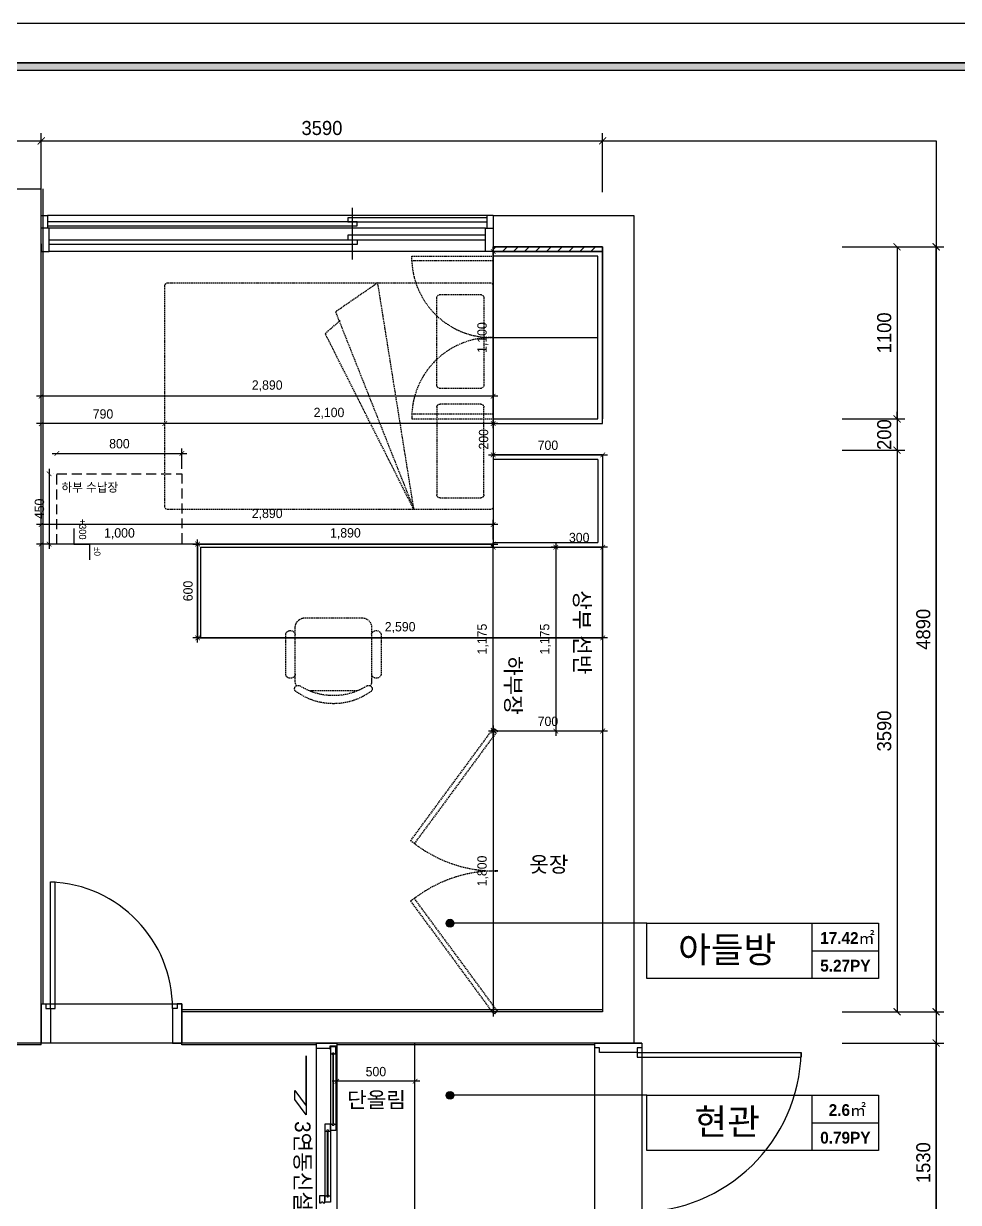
# Model space of a CAD drawing. Header units: millimetres. Extents: x -551172 to 232469, y -3435 to 261611.
# Drawn here: x 128338 to 134316, y 105866 to 113403 of the extents above; entities that cross this region are included whole.
import ezdxf
from ezdxf.enums import TextEntityAlignment as Align

# ---------------------------------------------------------------- set-up
doc = ezdxf.new("R2010")
doc.units = ezdxf.units.MM
doc.header["$LTSCALE"] = 10
doc.header["$PDMODE"] = 3
doc.linetypes.add('DH-HID2', pattern=[1.2, 0.8, -0.4])
doc.linetypes.add('HIDDEN', pattern=[9.525, 6.35, -3.175])
doc.layers.get('DEFPOINTS').update_dxf_attribs({"color": 248})
for name, color, linetype in [('0-ELC TEXT', 7, 'Continuous'), ('03-TEXT', 3, 'Continuous'), ('03-WAL NEW', 3, 'Continuous'), ('06-FUR', 6, 'Continuous'), ('07-DIM WAL', 5, 'Continuous'), ('3.기호.계단선', 30, 'Continuous'), ('C-FIN', 5, 'Continuous'), ('C-HAT', 251, 'Continuous'), ('CO-DOOR', 8, 'Continuous'), ('F-FIN', 5, 'Continuous'), ('F-SYM', 7, 'Continuous'), ('FORM(YOURNAME)-11', 1, 'Continuous'), ('FU-FURM', 251, 'DH-HID2'), ('Layer 1', 7, 'Continuous'), ('도면층2', 2, 'Continuous'), ('도면층4', 4, 'Continuous'), ('도면층5', 5, 'Continuous'), ('도면층8', 8, 'Continuous')]:
    doc.layers.add(name, color=color, linetype=linetype)
doc.styles.add('HY 울릉도 L', font='')
doc.styles.add('YOURNAME', font='HY울릉도M.TTF')
doc.styles.add('넥슨고딕', font='NEXONLv1GothicBold.ttf')
doc.styles.add('코레일둥고', font='Korail_Round_Gothic_Medium.ttf')
doc.styles.get('HY 울릉도 L').set_extended_font_data('HY울릉도L')
doc.dimstyles.new('30', dxfattribs={"dimscale": 30, "dimtxt": 2, "dimasz": 1, "dimexe": 1, "dimexo": 1, "dimgap": 1, "dimtad": 1, "dimdec": 0, "dimrnd": 0.05, "dimdsep": 46, "dimlunit": 6, "dimtxsty": 'HY 울릉도 L', "dimblk": 'ARCHTICK', "dimcen": 2.5, "dimdle": 1, "dimclrd": 133, "dimclre": 133, "dimclrt": 30, "dimadec": 0, "dimazin": 0, "dimtfac": 1, "dimtdec": 0, "dimtix": 1, "dimtmove": 2, "dimatfit": 3, "dimldrblk": 'ARCHTICK', "dimfxl": 1, "dimlwd": -1, "dimlwe": -1, "dimarcsym": 0})
doc.dimstyles.new('YOURNAME-50', dxfattribs={"dimscale": 50, "dimtxt": 1.8, "dimasz": 0.9, "dimexe": 1, "dimexo": 3, "dimgap": 0.7, "dimtad": 1, "dimdec": 0, "dimzin": 0, "dimdsep": 46, "dimtxsty": 'YOURNAME', "dimblk": 'ARCHTICK', "dimcen": 0, "dimclrd": 1, "dimclre": 1, "dimclrt": 7, "dimadec": 0, "dimazin": 0, "dimtfac": 1, "dimtdec": 0, "dimtix": 1, "dimtmove": 2, "dimatfit": 3, "dimldrblk": 'ARCHTICK', "dimfxl": 1, "dimtolj": 1, "dimtzin": 0, "dimarcsym": 0})

# ---------------------------------------------------------------- blocks, each defined once
blk = doc.blocks.new('FORM-PLAN')
at = {"layer": 'FORM(YOURNAME)-11'}
h = blk.add_hatch(color=256, dxfattribs=at)
h.dxf.hatch_style = 1
h.paths.add_polyline_path([(-71444, 55115), (10556, 55115), (10556, 54915), (-71444, 54915)])
h.paths.add_polyline_path([(-71444, -2085), (10556, -2085), (10556, -2285), (-71444, -2285)])
at = {"layer": 'DEFPOINTS', "color": 158}
for points in [[(-71444, -2285), (10556, -2285), (10556, 55115), (-71444, 55115)], [(-69444, 53115), (-64, 53115), (-64, 1215), (-69444, 1215)]]:
    blk.add_lwpolyline(points, close=True, dxfattribs=at)
at = {"layer": 'FORM(YOURNAME)-11', "color": 250}
blk.add_lwpolyline([(-72444, -3285), (11556, -3285), (11556, 56115), (-72444, 56115)], close=True, dxfattribs=at)
at = {"layer": 'FORM(YOURNAME)-11'}
blk.add_lwpolyline([(-71444, 55115), (10556, 55115), (10556, 54915), (-71444, 54915)], close=True, dxfattribs=at)
at = {"layer": 'FORM(YOURNAME)-11', "color": 3, "style": 'YOURNAME'}
for tag, height, p in [('1', 450, (9905, 18188)), ('2', 450, (9905, 17544)), ('3', 450, (9905, 16257)), ('4', 450, (9905, 14326)), ('5', 515, (9905, 12009)), ('6', 515, (9905, 9757)), ('7', 515, (9905, 7504)), ('8', 515, (9905, 5252)), ('9', 515, (9905, 2999)), ('10', 515, (5655, 811)), ('11', 515, (9905, 747)), ('12', 515, (5655, -1441)), ('13', 515, (9905, -1441))]:
    blk.add_attdef(tag, text='', height=height, dxfattribs=at).set_placement(p, align=Align.MIDDLE_RIGHT)
blk = doc.blocks.new('_ArchTick')
at = {"color": 0, "linetype": 'ByBlock', "const_width": 0.15}
blk.add_lwpolyline([(-0.5, -0.5), (0.5, 0.5)], dxfattribs=at)
blk = doc.blocks.new('*D891')
at = {"color": 133, "transparency": 16777216}
blk.add_line((130871.4, 106641.1), (130311.4, 106641.1), dxfattribs=at)
at = {"layer": 'DEFPOINTS', "color": 0, "transparency": 16777216}
for p in [(130341.4, 106641.1), (130341.4, 106641.1), (130841.4, 106641.1)]:
    blk.add_point(p, dxfattribs=at)
at = {"color": 133, "transparency": 16777216, "xscale": 30, "yscale": 30, "zscale": 30, "rotation": 180}
blk.add_blockref('_ArchTick', (130341.4, 106641.1), dxfattribs=at)
at = {"color": 133, "transparency": 16777216, "xscale": 30, "yscale": 30, "zscale": 30}
blk.add_blockref('_ArchTick', (130841.4, 106641.1), dxfattribs=at)
at = {"color": 30, "transparency": 16777216, "insert": (130591.4, 106702.4), "char_height": 60, "attachment_point": 5, "style": 'HY 울릉도 L'}
blk.add_mtext('500', dxfattribs=at)
blk = doc.blocks.new('*D841')
at = {"layer": '07-DIM WAL', "color": 1, "lineweight": -2, "transparency": 16777216}
for p, q in [((128451.4, 112265.3), (128451.4, 112702.8)), ((132041.4, 112325.3), (132041.4, 112702.8)), ((128451.4, 112652.8), (132041.4, 112652.8))]:
    blk.add_line(p, q, dxfattribs=at)
at = {"layer": 'DEFPOINTS', "color": 0, "transparency": 16777216}
for p in [(132041.4, 112652.8), (132041.4, 112175.3), (128451.4, 112115.3)]:
    blk.add_point(p, dxfattribs=at)
at = {"layer": '07-DIM WAL', "color": 1, "lineweight": -2, "transparency": 16777216, "xscale": 45, "yscale": 45, "zscale": 45, "rotation": 180}
blk.add_blockref('_ArchTick', (128451.4, 112652.8), dxfattribs=at)
at = {"layer": '07-DIM WAL', "color": 1, "lineweight": -2, "transparency": 16777216, "xscale": 45, "yscale": 45, "zscale": 45}
blk.add_blockref('_ArchTick', (132041.4, 112652.8), dxfattribs=at)
at = {"layer": '07-DIM WAL', "color": 7, "transparency": 16777216, "insert": (130246.4, 112734.7), "char_height": 90, "attachment_point": 5, "style": 'YOURNAME'}
blk.add_mtext('\\A1;3590', dxfattribs=at)
blk = doc.blocks.new('*D857')
at = {"layer": '07-DIM WAL', "color": 1, "lineweight": -2, "transparency": 16777216}
for p, q in [((133573.9, 106885.3), (134223.9, 106885.3)), ((134173.9, 105355.3), (134173.9, 106885.3)), ((133573.9, 105355.3), (134223.9, 105355.3))]:
    blk.add_line(p, q, dxfattribs=at)
at = {"layer": 'DEFPOINTS', "color": 0, "transparency": 16777216}
for p in [(133423.9, 106885.3), (134173.9, 106885.3), (133423.9, 105355.3)]:
    blk.add_point(p, dxfattribs=at)
at = {"layer": '07-DIM WAL', "color": 1, "lineweight": -2, "transparency": 16777216, "xscale": 45, "yscale": 45, "zscale": 45}
for p, rotation in [((134173.9, 106885.3), 90), ((134173.9, 105355.3), 270)]:
    blk.add_blockref('_ArchTick', p, dxfattribs=dict(at, rotation=rotation))
at = {"layer": '07-DIM WAL', "color": 7, "transparency": 16777216, "insert": (134092.1, 106120.3), "char_height": 90, "attachment_point": 5, "rotation": 90, "style": 'YOURNAME'}
blk.add_mtext('\\A1;1530', dxfattribs=at)
blk = doc.blocks.new('*D858')
at = {"layer": '07-DIM WAL', "color": 1, "lineweight": -2, "transparency": 16777216}
for p, q in [((133573.9, 111975.3), (134223.9, 111975.3)), ((134173.9, 107085.3), (134173.9, 111975.3)), ((133573.9, 107085.3), (134223.9, 107085.3))]:
    blk.add_line(p, q, dxfattribs=at)
at = {"layer": 'DEFPOINTS', "color": 0, "transparency": 16777216}
for p in [(133423.9, 111975.3), (134173.9, 111975.3), (133423.9, 107085.3)]:
    blk.add_point(p, dxfattribs=at)
at = {"layer": '07-DIM WAL', "color": 1, "lineweight": -2, "transparency": 16777216, "xscale": 45, "yscale": 45, "zscale": 45}
for p, rotation in [((134173.9, 111975.3), 90), ((134173.9, 107085.3), 270)]:
    blk.add_blockref('_ArchTick', p, dxfattribs=dict(at, rotation=rotation))
at = {"layer": '07-DIM WAL', "color": 7, "transparency": 16777216, "insert": (134092, 109530.3), "char_height": 90, "attachment_point": 5, "rotation": 90, "style": 'YOURNAME'}
blk.add_mtext('\\A1;4890', dxfattribs=at)
blk = doc.blocks.new('*D859')
at = {"layer": '07-DIM WAL', "color": 1, "lineweight": -2, "transparency": 16777216}
for p, q in [((133573.9, 111975.3), (133973.9, 111975.3)), ((133923.9, 111975.3), (133923.9, 110875.3)), ((133573.9, 110875.3), (133973.9, 110875.3))]:
    blk.add_line(p, q, dxfattribs=at)
at = {"layer": 'DEFPOINTS', "color": 0, "transparency": 16777216}
for p in [(133423.9, 111975.3), (133423.9, 110875.3), (133923.9, 110875.3)]:
    blk.add_point(p, dxfattribs=at)
at = {"layer": '07-DIM WAL', "color": 1, "lineweight": -2, "transparency": 16777216, "xscale": 45, "yscale": 45, "zscale": 45}
for p, rotation in [((133923.9, 111975.3), 90), ((133923.9, 110875.3), 270)]:
    blk.add_blockref('_ArchTick', p, dxfattribs=dict(at, rotation=rotation))
at = {"layer": '07-DIM WAL', "color": 7, "transparency": 16777216, "insert": (133842.1, 111425.3), "char_height": 90, "attachment_point": 5, "rotation": 90, "style": 'YOURNAME'}
blk.add_mtext('\\A1;1100', dxfattribs=at)
blk = doc.blocks.new('*D860')
at = {"layer": '07-DIM WAL', "color": 1, "lineweight": -2, "transparency": 16777216}
for p, q in [((133573.9, 110675.3), (133973.9, 110675.3)), ((133923.9, 110675.3), (133923.9, 107085.3)), ((133573.9, 107085.3), (133973.9, 107085.3))]:
    blk.add_line(p, q, dxfattribs=at)
at = {"layer": 'DEFPOINTS', "color": 0, "transparency": 16777216}
for p in [(133423.9, 110675.3), (133423.9, 107085.3), (133923.9, 107085.3)]:
    blk.add_point(p, dxfattribs=at)
at = {"layer": '07-DIM WAL', "color": 1, "lineweight": -2, "transparency": 16777216, "xscale": 45, "yscale": 45, "zscale": 45}
for p, rotation in [((133923.9, 110675.3), 90), ((133923.9, 107085.3), 270)]:
    blk.add_blockref('_ArchTick', p, dxfattribs=dict(at, rotation=rotation))
at = {"layer": '07-DIM WAL', "color": 7, "transparency": 16777216, "insert": (133842, 108880.3), "char_height": 90, "attachment_point": 5, "rotation": 90, "style": 'YOURNAME'}
blk.add_mtext('\\A1;3590', dxfattribs=at)
blk = doc.blocks.new('*D861')
at = {"layer": '07-DIM WAL', "color": 1, "lineweight": -2, "transparency": 16777216}
for p, q in [((133573.9, 110875.3), (133973.9, 110875.3)), ((133923.9, 110875.3), (133923.9, 110920.3)), ((133923.9, 110875.3), (133923.9, 110675.3)), ((133573.9, 110675.3), (133973.9, 110675.3)), ((133923.9, 110675.3), (133923.9, 110630.3))]:
    blk.add_line(p, q, dxfattribs=at)
at = {"layer": 'DEFPOINTS', "color": 0, "transparency": 16777216}
for p in [(133423.9, 110875.3), (133423.9, 110675.3), (133923.9, 110675.3)]:
    blk.add_point(p, dxfattribs=at)
at = {"layer": '07-DIM WAL', "color": 1, "lineweight": -2, "transparency": 16777216, "xscale": 45, "yscale": 45, "zscale": 45}
for p, rotation in [((133923.9, 110875.3), 270), ((133923.9, 110675.3), 90)]:
    blk.add_blockref('_ArchTick', p, dxfattribs=dict(at, rotation=rotation))
at = {"layer": '07-DIM WAL', "color": 7, "transparency": 16777216, "insert": (133842.1, 110775.3), "char_height": 90, "attachment_point": 5, "rotation": 90, "style": 'YOURNAME'}
blk.add_mtext('\\A1;200', dxfattribs=at)
blk = doc.blocks.new('F-701-1')
at = {"layer": 'FU-FURM'}
for p, q in [((-725, -506.5), (401, -1074)), ((539, -1008), (-725, -506.5)), ((-725, -506.5), (725, -738)), ((725, -738), (539, -1008)), ((401, -1074), (485, -978))]:
    blk.add_line(p, q, dxfattribs=at)
for points in [[(-705, -2100), (705, -2100, 0.414214), (725, -2080), (725, -20, 0.414214), (705, 0), (-705, 0, 0.414214), (-725, -20), (-725, -2080, 0.414214)], [(-70, -360), (-630, -360, -0.414214), (-650, -340), (-650, -80, -0.414214), (-630, -60), (-70, -60, -0.414214), (-50, -80), (-50, -340, -0.414214)], [(70, -360), (630, -360, 0.414214), (650, -340), (650, -80, 0.414214), (630, -60), (70, -60, 0.414214), (50, -80), (50, -340, 0.414214)]]:
    blk.add_lwpolyline(points, format="xyb", close=True, dxfattribs=at)
blk = doc.blocks.new('F-101')
at = {"layer": 'FU-FURM'}
for p, q in [((-248.3, 454), (-248.3, 454)), ((151.2, 467.4), (-151.2, 467.4)), ((-243.8, 406.4), (-243.8, 61)), ((243.8, 61), (243.8, 406.4)), ((-305.7, 104.1), (-305.7, 363.2)), ((304.8, 104.1), (304.8, 363.2)), ((-182.9, 0), (182.9, 0))]:
    blk.add_line(p, q, dxfattribs=at)
for centre, radius, start, end in [((0, 142.2), 406.4, 53.1301, 126.8699), ((-226, 454), 22.3, 143.30994, 302.02741), ((0, 98), 399.1, 57.57575, 122.42425), ((226, 454), 22.3, 237.97259, 36.69006), ((-275.2, 354.3), 31.8, 9.29463, 163.7398), ((-182.9, 406.4), 61, 152.41556, 180), ((182.9, 406.4), 61, 0, 27.58444), ((274.3, 354.3), 31.8, 16.2602, 163.7398), ((-275.2, 113), 31.8, 196.2602, 350.70537), ((274.3, 113), 31.8, 196.2602, 343.7398), ((-182.9, 61), 61, 180, 270), ((182.9, 61), 61, 270, 0)]:
    blk.add_arc(centre, radius, start, end, dxfattribs=at)
blk = doc.blocks.new('*D900')
at = {"layer": '06-FUR', "color": 133, "transparency": 16777216}
blk.add_line((129481.4, 110075.3), (128421.4, 110075.3), dxfattribs=at)
at = {"layer": 'DEFPOINTS', "color": 0, "transparency": 16777216}
for p in [(128451.4, 110075.3), (128451.4, 110075.3), (129451.4, 110075.3)]:
    blk.add_point(p, dxfattribs=at)
at = {"layer": '06-FUR', "color": 133, "transparency": 16777216, "xscale": 30, "yscale": 30, "zscale": 30, "rotation": 180}
blk.add_blockref('_ArchTick', (128451.4, 110075.3), dxfattribs=at)
at = {"layer": '06-FUR', "color": 133, "transparency": 16777216, "xscale": 30, "yscale": 30, "zscale": 30}
blk.add_blockref('_ArchTick', (129451.4, 110075.3), dxfattribs=at)
at = {"layer": '06-FUR', "color": 30, "transparency": 16777216, "insert": (128951.4, 110141.2), "char_height": 60, "attachment_point": 5, "style": 'HY 울릉도 L'}
blk.add_mtext('1,000', dxfattribs=at)
blk = doc.blocks.new('*D901')
at = {"layer": '06-FUR', "color": 133, "transparency": 16777216}
for p, q in [((129421.4, 110075.3), (131371.4, 110075.3)), ((129451.4, 110105.3), (129451.4, 110105.3)), ((131341.4, 110105.3), (131341.4, 110105.3))]:
    blk.add_line(p, q, dxfattribs=at)
at = {"layer": 'DEFPOINTS', "color": 0, "transparency": 16777216}
for p in [(129451.4, 110075.3), (131341.4, 110075.3), (131341.4, 110075.3)]:
    blk.add_point(p, dxfattribs=at)
at = {"layer": '06-FUR', "color": 133, "transparency": 16777216, "xscale": 30, "yscale": 30, "zscale": 30, "rotation": 180}
blk.add_blockref('_ArchTick', (129451.4, 110075.3), dxfattribs=at)
at = {"layer": '06-FUR', "color": 133, "transparency": 16777216, "xscale": 30, "yscale": 30, "zscale": 30}
blk.add_blockref('_ArchTick', (131341.4, 110075.3), dxfattribs=at)
at = {"layer": '06-FUR', "color": 30, "transparency": 16777216, "insert": (130396.4, 110141.3), "char_height": 60, "attachment_point": 5, "style": 'HY 울릉도 L'}
blk.add_mtext('1,890', dxfattribs=at)
blk = doc.blocks.new('*D873')
at = {"layer": '06-FUR', "color": 133, "transparency": 16777216}
for p, q in [((131341.4, 110710), (131341.4, 110615.3)), ((131311.4, 110645.3), (132071.4, 110645.3))]:
    blk.add_line(p, q, dxfattribs=at)
at = {"layer": 'DEFPOINTS', "color": 0, "transparency": 16777216}
for p in [(131341.4, 110740), (132041.4, 110645.3), (132041.4, 110645.3)]:
    blk.add_point(p, dxfattribs=at)
at = {"layer": '06-FUR', "color": 133, "transparency": 16777216, "xscale": 30, "yscale": 30, "zscale": 30, "rotation": 180}
blk.add_blockref('_ArchTick', (131341.4, 110645.3), dxfattribs=at)
at = {"layer": '06-FUR', "color": 133, "transparency": 16777216, "xscale": 30, "yscale": 30, "zscale": 30}
blk.add_blockref('_ArchTick', (132041.4, 110645.3), dxfattribs=at)
at = {"layer": '06-FUR', "color": 30, "transparency": 16777216, "insert": (131691.4, 110706.6), "char_height": 60, "attachment_point": 5, "style": 'HY 울릉도 L'}
blk.add_mtext('700', dxfattribs=at)
blk = doc.blocks.new('*D933')
at = {"layer": '06-FUR', "color": 133, "transparency": 16777216}
blk.add_line((132071.4, 109475.3), (129421.4, 109475.3), dxfattribs=at)
at = {"layer": 'DEFPOINTS', "color": 0, "transparency": 16777216}
for p in [(129451.4, 109475.3), (129451.4, 109475.3), (132041.4, 109475.3)]:
    blk.add_point(p, dxfattribs=at)
at = {"layer": '06-FUR', "color": 133, "transparency": 16777216, "xscale": 30, "yscale": 30, "zscale": 30, "rotation": 180}
blk.add_blockref('_ArchTick', (129451.4, 109475.3), dxfattribs=at)
at = {"layer": '06-FUR', "color": 133, "transparency": 16777216, "xscale": 30, "yscale": 30, "zscale": 30}
blk.add_blockref('_ArchTick', (132041.4, 109475.3), dxfattribs=at)
at = {"layer": '06-FUR', "color": 30, "transparency": 16777216, "insert": (130746.4, 109541.3), "char_height": 60, "attachment_point": 5, "style": 'HY 울릉도 L'}
blk.add_mtext('2,590', dxfattribs=at)
blk = doc.blocks.new('*D934')
at = {"layer": '06-FUR', "color": 133, "transparency": 16777216}
for p, q in [((129451.4, 109445.3), (129451.4, 110105.3)), ((129481.4, 110075.3), (129481.4, 110075.3))]:
    blk.add_line(p, q, dxfattribs=at)
at = {"layer": 'DEFPOINTS', "color": 0, "transparency": 16777216}
for p in [(129451.4, 110075.3), (129451.4, 110075.3), (129451.4, 109475.3)]:
    blk.add_point(p, dxfattribs=at)
at = {"layer": '06-FUR', "color": 133, "transparency": 16777216, "xscale": 30, "yscale": 30, "zscale": 30}
for p, rotation in [((129451.4, 110075.3), 90), ((129451.4, 109475.3), 270)]:
    blk.add_blockref('_ArchTick', p, dxfattribs=dict(at, rotation=rotation))
at = {"layer": '06-FUR', "color": 30, "transparency": 16777216, "insert": (129390.1, 109775.3), "char_height": 60, "attachment_point": 5, "rotation": 90, "style": 'HY 울릉도 L'}
blk.add_mtext('600', dxfattribs=at)
blk = doc.blocks.new('*D935')
at = {"layer": '06-FUR', "color": 133, "transparency": 16777216}
for p, q in [((131341.4, 108915.3), (131341.4, 107055.3)), ((131371.4, 108885.3), (131371.4, 108885.3)), ((131371.4, 107085.3), (131371.4, 107085.3))]:
    blk.add_line(p, q, dxfattribs=at)
at = {"layer": 'DEFPOINTS', "color": 0, "transparency": 16777216}
for p in [(131341.4, 108885.3), (131341.4, 107085.3), (131341.4, 107085.3)]:
    blk.add_point(p, dxfattribs=at)
at = {"layer": '06-FUR', "color": 133, "transparency": 16777216, "xscale": 30, "yscale": 30, "zscale": 30}
for p, rotation in [((131341.4, 108885.3), 90), ((131341.4, 107085.3), 270)]:
    blk.add_blockref('_ArchTick', p, dxfattribs=dict(at, rotation=rotation))
at = {"layer": '06-FUR', "color": 30, "transparency": 16777216, "insert": (131275.4, 107985.3), "char_height": 60, "attachment_point": 5, "rotation": 90, "style": 'HY 울릉도 L'}
blk.add_mtext('1,800', dxfattribs=at)
blk = doc.blocks.new('*D936')
at = {"layer": '06-FUR', "color": 133, "transparency": 16777216}
for p, q in [((131341.4, 110815.3), (131341.4, 111975.3)), ((131371.4, 111945.3), (131371.4, 111945.3)), ((131371.4, 110845.3), (131371.4, 110845.3))]:
    blk.add_line(p, q, dxfattribs=at)
at = {"layer": 'DEFPOINTS', "color": 0, "transparency": 16777216}
for p in [(131341.4, 111945.3), (131341.4, 111945.3), (131341.4, 110845.3)]:
    blk.add_point(p, dxfattribs=at)
at = {"layer": '06-FUR', "color": 133, "transparency": 16777216, "xscale": 30, "yscale": 30, "zscale": 30}
for p, rotation in [((131341.4, 111945.3), 90), ((131341.4, 110845.3), 270)]:
    blk.add_blockref('_ArchTick', p, dxfattribs=dict(at, rotation=rotation))
at = {"layer": '06-FUR', "color": 30, "transparency": 16777216, "insert": (131275.4, 111395.3), "char_height": 60, "attachment_point": 5, "rotation": 90, "style": 'HY 울릉도 L'}
blk.add_mtext('1,100', dxfattribs=at)
blk = doc.blocks.new('*D943')
at = {"layer": '06-FUR', "color": 133, "transparency": 16777216}
for p, q in [((131341.4, 110845.3), (131341.4, 110875.3)), ((131341.4, 110845.3), (131341.4, 110645.3)), ((131341.4, 110645.3), (131341.4, 110615.3))]:
    blk.add_line(p, q, dxfattribs=at)
at = {"layer": 'DEFPOINTS', "color": 0, "transparency": 16777216}
for p in [(131341.4, 110845.3), (131341.4, 110645.3), (131341.4, 110645.3)]:
    blk.add_point(p, dxfattribs=at)
at = {"layer": '06-FUR', "color": 133, "transparency": 16777216, "xscale": 30, "yscale": 30, "zscale": 30}
for p, rotation in [((131341.4, 110845.3), 270), ((131341.4, 110645.3), 90)]:
    blk.add_blockref('_ArchTick', p, dxfattribs=dict(at, rotation=rotation))
at = {"layer": '06-FUR', "color": 30, "transparency": 16777216, "insert": (131280.1, 110745.3), "char_height": 60, "attachment_point": 5, "rotation": 90, "style": 'HY 울릉도 L'}
blk.add_mtext('200', dxfattribs=at)
blk = doc.blocks.new('*D947')
at = {"layer": '06-FUR', "color": 133, "transparency": 16777216}
blk.add_line((132071.4, 110055.3), (131711.4, 110055.3), dxfattribs=at)
at = {"layer": 'DEFPOINTS', "color": 0, "transparency": 16777216}
for p in [(131741.4, 110055.3), (131741.4, 110055.3), (132041.4, 110055.3)]:
    blk.add_point(p, dxfattribs=at)
at = {"layer": '06-FUR', "color": 133, "transparency": 16777216, "xscale": 30, "yscale": 30, "zscale": 30, "rotation": 180}
blk.add_blockref('_ArchTick', (131741.4, 110055.3), dxfattribs=at)
at = {"layer": '06-FUR', "color": 133, "transparency": 16777216, "xscale": 30, "yscale": 30, "zscale": 30}
blk.add_blockref('_ArchTick', (132041.4, 110055.3), dxfattribs=at)
at = {"layer": '06-FUR', "color": 30, "transparency": 16777216, "insert": (131891.4, 110116.6), "char_height": 60, "attachment_point": 5, "style": 'HY 울릉도 L'}
blk.add_mtext('300', dxfattribs=at)
blk = doc.blocks.new('*D948')
at = {"layer": '06-FUR', "color": 133, "transparency": 16777216}
blk.add_line((131741.4, 110085.3), (131741.4, 108850.3), dxfattribs=at)
at = {"layer": 'DEFPOINTS', "color": 0, "transparency": 16777216}
for p in [(131741.4, 110055.3), (131741.4, 108880.3), (131741.4, 108880.3)]:
    blk.add_point(p, dxfattribs=at)
at = {"layer": '06-FUR', "color": 133, "transparency": 16777216, "xscale": 30, "yscale": 30, "zscale": 30}
for p, rotation in [((131741.4, 110055.3), 90), ((131741.4, 108880.3), 270)]:
    blk.add_blockref('_ArchTick', p, dxfattribs=dict(at, rotation=rotation))
at = {"layer": '06-FUR', "color": 30, "transparency": 16777216, "insert": (131676.1, 109467.8), "char_height": 60, "attachment_point": 5, "rotation": 90, "style": 'HY 울릉도 L'}
blk.add_mtext('1,175', dxfattribs=at)
blk = doc.blocks.new('*D949')
at = {"layer": '06-FUR', "color": 133, "transparency": 16777216}
blk.add_line((131341.4, 108850.3), (131341.4, 110085.3), dxfattribs=at)
at = {"layer": 'DEFPOINTS', "color": 0, "transparency": 16777216}
for p in [(131341.4, 110055.3), (131341.4, 110055.3), (131341.4, 108880.3)]:
    blk.add_point(p, dxfattribs=at)
at = {"layer": '06-FUR', "color": 133, "transparency": 16777216, "xscale": 30, "yscale": 30, "zscale": 30}
for p, rotation in [((131341.4, 110055.3), 90), ((131341.4, 108880.3), 270)]:
    blk.add_blockref('_ArchTick', p, dxfattribs=dict(at, rotation=rotation))
at = {"layer": '06-FUR', "color": 30, "transparency": 16777216, "insert": (131276.1, 109467.8), "char_height": 60, "attachment_point": 5, "rotation": 90, "style": 'HY 울릉도 L'}
blk.add_mtext('1,175', dxfattribs=at)
blk = doc.blocks.new('*D950')
at = {"layer": '06-FUR', "color": 133, "transparency": 16777216}
blk.add_line((131311.4, 108880.3), (132071.4, 108880.3), dxfattribs=at)
at = {"layer": 'DEFPOINTS', "color": 0, "transparency": 16777216}
for p in [(131341.4, 108880.3), (132041.4, 108880.3), (132041.4, 108880.3)]:
    blk.add_point(p, dxfattribs=at)
at = {"layer": '06-FUR', "color": 133, "transparency": 16777216, "xscale": 30, "yscale": 30, "zscale": 30, "rotation": 180}
blk.add_blockref('_ArchTick', (131341.4, 108880.3), dxfattribs=at)
at = {"layer": '06-FUR', "color": 133, "transparency": 16777216, "xscale": 30, "yscale": 30, "zscale": 30}
blk.add_blockref('_ArchTick', (132041.4, 108880.3), dxfattribs=at)
at = {"layer": '06-FUR', "color": 30, "transparency": 16777216, "insert": (131691.4, 108941.6), "char_height": 60, "attachment_point": 5, "style": 'HY 울릉도 L'}
blk.add_mtext('700', dxfattribs=at)
blk = doc.blocks.new('*D951')
at = {"layer": '06-FUR', "color": 133, "transparency": 16777216}
for p, q in [((131371.4, 110200), (128421.4, 110200)), ((128451.4, 110105.3), (128451.4, 110230)), ((131341.4, 110105.3), (131341.4, 110230))]:
    blk.add_line(p, q, dxfattribs=at)
at = {"layer": 'DEFPOINTS', "color": 0, "transparency": 16777216}
for p in [(128451.4, 110200), (128451.4, 110075.3), (131341.4, 110075.3)]:
    blk.add_point(p, dxfattribs=at)
at = {"layer": '06-FUR', "color": 133, "transparency": 16777216, "xscale": 30, "yscale": 30, "zscale": 30, "rotation": 180}
blk.add_blockref('_ArchTick', (128451.4, 110200), dxfattribs=at)
at = {"layer": '06-FUR', "color": 133, "transparency": 16777216, "xscale": 30, "yscale": 30, "zscale": 30}
blk.add_blockref('_ArchTick', (131341.4, 110200), dxfattribs=at)
at = {"layer": '06-FUR', "color": 30, "transparency": 16777216, "insert": (129896.4, 110266), "char_height": 60, "attachment_point": 5, "style": 'HY 울릉도 L'}
blk.add_mtext('2,890', dxfattribs=at)
blk = doc.blocks.new('*D952')
at = {"layer": '06-FUR', "color": 133, "transparency": 16777216}
for p, q in [((128521.4, 110655.3), (129381.4, 110655.3)), ((129351.4, 110555.3), (129351.4, 110685.3))]:
    blk.add_line(p, q, dxfattribs=at)
at = {"layer": 'DEFPOINTS', "color": 0, "transparency": 16777216}
for p in [(128551.4, 110655.3), (129351.4, 110655.3), (129351.4, 110525.3)]:
    blk.add_point(p, dxfattribs=at)
at = {"layer": '06-FUR', "color": 133, "transparency": 16777216, "xscale": 30, "yscale": 30, "zscale": 30, "rotation": 180}
blk.add_blockref('_ArchTick', (128551.4, 110655.3), dxfattribs=at)
at = {"layer": '06-FUR', "color": 133, "transparency": 16777216, "xscale": 30, "yscale": 30, "zscale": 30}
blk.add_blockref('_ArchTick', (129351.4, 110655.3), dxfattribs=at)
at = {"layer": '06-FUR', "color": 30, "transparency": 16777216, "insert": (128951.4, 110716.6), "char_height": 60, "attachment_point": 5, "style": 'HY 울릉도 L'}
blk.add_mtext('800', dxfattribs=at)
blk = doc.blocks.new('*D953')
at = {"layer": '06-FUR', "color": 133, "transparency": 16777216}
for p, q in [((128501.4, 110555.3), (128501.4, 110045.3)), ((128531.4, 110525.3), (128531.4, 110525.3)), ((128521.4, 110075.3), (128471.4, 110075.3))]:
    blk.add_line(p, q, dxfattribs=at)
at = {"layer": 'DEFPOINTS', "color": 0, "transparency": 16777216}
for p in [(128501.4, 110525.3), (128501.4, 110075.3), (128551.4, 110075.3)]:
    blk.add_point(p, dxfattribs=at)
at = {"layer": '06-FUR', "color": 133, "transparency": 16777216, "xscale": 30, "yscale": 30, "zscale": 30}
for p, rotation in [((128501.4, 110525.3), 90), ((128501.4, 110075.3), 270)]:
    blk.add_blockref('_ArchTick', p, dxfattribs=dict(at, rotation=rotation))
at = {"layer": '06-FUR', "color": 30, "transparency": 16777216, "insert": (128440.1, 110300.3), "char_height": 60, "attachment_point": 5, "rotation": 90, "style": 'HY 울릉도 L'}
blk.add_mtext('450', dxfattribs=at)
blk = doc.blocks.new('*D960')
at = {"layer": '06-FUR', "color": 133, "transparency": 16777216}
blk.add_line((131371.4, 111020.3), (128421.4, 111020.3), dxfattribs=at)
at = {"layer": 'DEFPOINTS', "color": 0, "transparency": 16777216}
for p in [(128451.4, 111020.3), (128451.4, 111020.3), (131341.4, 111020.3)]:
    blk.add_point(p, dxfattribs=at)
at = {"layer": '06-FUR', "color": 133, "transparency": 16777216, "xscale": 30, "yscale": 30, "zscale": 30, "rotation": 180}
blk.add_blockref('_ArchTick', (128451.4, 111020.3), dxfattribs=at)
at = {"layer": '06-FUR', "color": 133, "transparency": 16777216, "xscale": 30, "yscale": 30, "zscale": 30}
blk.add_blockref('_ArchTick', (131341.4, 111020.3), dxfattribs=at)
at = {"layer": '06-FUR', "color": 30, "transparency": 16777216, "insert": (129896.4, 111086.3), "char_height": 60, "attachment_point": 5, "style": 'HY 울릉도 L'}
blk.add_mtext('2,890', dxfattribs=at)
blk = doc.blocks.new('*D961')
at = {"layer": '06-FUR', "color": 133, "transparency": 16777216}
blk.add_line((131371.4, 110845.3), (129211.4, 110845.3), dxfattribs=at)
at = {"layer": 'DEFPOINTS', "color": 0, "transparency": 16777216}
for p in [(129241.4, 110845.3), (129241.4, 110845.3), (131341.4, 110845.3)]:
    blk.add_point(p, dxfattribs=at)
at = {"layer": '06-FUR', "color": 133, "transparency": 16777216, "xscale": 30, "yscale": 30, "zscale": 30, "rotation": 180}
blk.add_blockref('_ArchTick', (129241.4, 110845.3), dxfattribs=at)
at = {"layer": '06-FUR', "color": 133, "transparency": 16777216, "xscale": 30, "yscale": 30, "zscale": 30}
blk.add_blockref('_ArchTick', (131341.4, 110845.3), dxfattribs=at)
at = {"layer": '06-FUR', "color": 30, "transparency": 16777216, "insert": (130291.4, 110911.2), "char_height": 60, "attachment_point": 5, "style": 'HY 울릉도 L'}
blk.add_mtext('2,100', dxfattribs=at)
blk = doc.blocks.new('*D962')
at = {"layer": '06-FUR', "color": 133, "transparency": 16777216}
blk.add_line((129271.4, 110845.3), (128421.4, 110845.3), dxfattribs=at)
at = {"layer": 'DEFPOINTS', "color": 0, "transparency": 16777216}
for p in [(128451.4, 110845.3), (128451.4, 110845.3), (129241.4, 110845.3)]:
    blk.add_point(p, dxfattribs=at)
at = {"layer": '06-FUR', "color": 133, "transparency": 16777216, "xscale": 30, "yscale": 30, "zscale": 30, "rotation": 180}
blk.add_blockref('_ArchTick', (128451.4, 110845.3), dxfattribs=at)
at = {"layer": '06-FUR', "color": 133, "transparency": 16777216, "xscale": 30, "yscale": 30, "zscale": 30}
blk.add_blockref('_ArchTick', (129241.4, 110845.3), dxfattribs=at)
at = {"layer": '06-FUR', "color": 30, "transparency": 16777216, "insert": (128846.4, 110906.6), "char_height": 60, "attachment_point": 5, "style": 'HY 울릉도 L'}
blk.add_mtext('790', dxfattribs=at)

msp = doc.modelspace()

# ---------------------------------------------------------------- hatches: boundary and pattern name
at = {"layer": '0-ELC TEXT'}
h = msp.add_hatch(color=256, dxfattribs=at)
h.dxf.hatch_style = 1
edge = h.paths.add_edge_path()
edge.add_arc((131065.6, 107651.2), 25, 0, 360)
h = msp.add_hatch(color=256, dxfattribs=at)
h.dxf.hatch_style = 1
edge = h.paths.add_edge_path()
edge.add_arc((131065.6, 106551.3), 25, 0, 360)
at = {"layer": 'C-HAT'}
h = msp.add_hatch(dxfattribs=at)
h.set_pattern_fill('_USER', color=256, scale=50, angle=45, pattern_type=0)
h.set_pattern_definition([(45, (-55860, 30610), (-35.355339, 35.355339), [])])
h.paths.add_polyline_path([(132041.4, 111975.3), (131341.4, 111975.3), (131341.4, 111945.3), (132041.4, 111945.3)])

# ---------------------------------------------------------------- linework, layer by layer
at = {"layer": '0-ELC TEXT'}
for p, q in [((132323.2, 107651.2), (131065.6, 107651.2)), ((133380.4, 107297.5), (133380.4, 107651.2)), ((133380.4, 107474.3), (133805.1, 107474.3)), ((132323.2, 106551.3), (131065.6, 106551.3)), ((133380.4, 106197.6), (133380.4, 106551.3)), ((133380.4, 106374.5), (133805.1, 106374.5))]:
    msp.add_line(p, q, dxfattribs=at)
for points in [[(132323.2, 107651.2), (133805.1, 107651.2), (133805.1, 107297.5), (132323.2, 107297.5)], [(132323.2, 106551.3), (133805.1, 106551.3), (133805.1, 106197.6), (132323.2, 106197.6)]]:
    msp.add_lwpolyline(points, close=True, dxfattribs=at)
for centre in [(131065.6, 107651.2), (131065.6, 106551.3)]:
    msp.add_circle(centre, 25, dxfattribs=at)
at = {"layer": '03-WAL NEW'}
msp.add_lwpolyline([(132041.4, 111975.3), (131341.4, 111975.3), (131341.4, 111945.3), (132041.4, 111945.3)], close=True, dxfattribs=at)
at = {"layer": '06-FUR'}
for p, q in [((131341.4, 111395.3), (132011.4, 111395.3)), ((131341.4, 110845.3), (131341.4, 110645.3)), ((131341.4, 110645.3), (131341.4, 110055.3)), ((132041.4, 110645.3), (131341.4, 110645.3)), ((132011.4, 110615.3), (131341.4, 110615.3)), ((132011.4, 110615.3), (132011.4, 110085.3)), ((129351.4, 110075.3), (128451.4, 110075.3)), ((131341.4, 110085.3), (132011.4, 110085.3)), ((131341.4, 110055.3), (132041.4, 110055.3)), ((132041.4, 110055.3), (131741.4, 110055.3)), ((131741.4, 110055.3), (131741.4, 108880.3)), ((131341.4, 108880.3), (131341.4, 109475.3)), ((131341.4, 108880.3), (132041.4, 108880.3))]:
    msp.add_line(p, q, dxfattribs=at)
at = {"layer": '06-FUR', "linetype": 'HIDDEN'}
for p, q in [((128551.4, 110075.3), (128551.4, 110525.3)), ((128551.4, 110525.3), (129351.4, 110525.3)), ((129351.4, 110525.3), (129351.4, 110075.3))]:
    msp.add_line(p, q, dxfattribs=at)
at = {"layer": '06-FUR'}
for points in [[(131341.4, 110845.3), (132041.4, 110845.3), (132041.4, 111945.3), (131341.4, 111945.3)], [(131341.4, 110875.3), (132011.4, 110875.3), (132011.4, 111915.3), (131341.4, 111915.3)]]:
    msp.add_lwpolyline(points, close=True, dxfattribs=at)
for points in [[(131341.4, 110075.3), (129451.4, 110075.3), (129451.4, 109475.3), (132041.4, 109475.3), (132041.4, 110055.3)], [(129471.4, 109475.3), (129471.4, 110055.3), (131341.4, 110055.3)]]:
    msp.add_lwpolyline(points, dxfattribs=at)
at = {"layer": '3.기호.계단선'}
msp.add_lwpolyline([(128660, 110175.3), (128660, 110075.3), (128760, 110075.3), (128760, 109975.3)], dxfattribs=at)
at = {"layer": 'C-FIN'}
for p, q in [((128451.4, 106873.3), (128451.4, 106885.3)), ((129351.4, 106873.3), (129351.4, 106885.3))]:
    msp.add_line(p, q, dxfattribs=at)
at = {"layer": 'CO-DOOR', "color": 1}
msp.add_lwpolyline([(130145.7, 106804.5), (130145.7, 106425.3), (130073.5, 106523.9), (130073.5, 106582.3), (130145.7, 106483.6), (130145.7, 106804.5)], close=True, dxfattribs=at)
at = {"layer": 'F-FIN'}
for p, q in [((128463.4, 107135.3), (128463.4, 112345.3)), ((132041.4, 107097.3), (129351.4, 107097.3)), ((128451.4, 106873.3), (128239.4, 106873.3)), ((130211.4, 106873.3), (129351.4, 106873.3)), ((131991.4, 106873.3), (130341.4, 106873.3))]:
    msp.add_line(p, q, dxfattribs=at)
at = {"layer": 'FU-FURM'}
for points in [[(131341.4, 111915.3), (131341.4, 111885.3), (130821.4, 111885.3), (130821.4, 111915.3)], [(131341.4, 110875.3), (131341.4, 110905.3), (130821.4, 110905.3), (130821.4, 110875.3)], [(131344.3, 108899.1), (131368.4, 108881.3), (130837.6, 108160.7), (130813.5, 108178.5)], [(131344.3, 107071.5), (131368.4, 107089.3), (130837.6, 107809.9), (130813.5, 107792.1)]]:
    msp.add_lwpolyline(points, close=True, dxfattribs=at)
for centre, radius, start, end in [((131331.7, 111906), 510.8, 182.31919, 271.08352), ((131331.7, 110884.6), 510.8, 88.91648, 177.68081), ((131356.4, 108839.6), 854.5, 232.6186, 271.00586), ((131356.4, 107131), 854.5, 88.99414, 127.3814)]:
    msp.add_arc(centre, radius, start, end, dxfattribs=at)
at = {"layer": 'Layer 1'}
msp.add_line((130841.4, 105745.3), (130841.4, 106885.3), dxfattribs=at)
at = {"layer": '도면층2'}
for p, q in [((128131.4, 112345.3), (128451.4, 112345.3)), ((128451.4, 107085.3), (128451.4, 112345.3)), ((131341.4, 112175.3), (132241.4, 112175.3)), ((131341.4, 112175.3), (131341.4, 111975.3)), ((132241.4, 112175.3), (132241.4, 106885.3)), ((131341.4, 111975.3), (132041.4, 111975.3)), ((132041.4, 111975.3), (132041.4, 110875.3)), ((131341.4, 110875.3), (131341.4, 110675.3)), ((131341.4, 110845.3), (132041.4, 110845.3)), ((131341.4, 110645.3), (132041.4, 110645.3)), ((132041.4, 110645.3), (132041.4, 107085.3)), ((128451.4, 107085.3), (128451.4, 106885.3)), ((132041.4, 107085.3), (129351.4, 107085.3)), ((129351.4, 107085.3), (129351.4, 106885.3)), ((128451.4, 106885.3), (128251.4, 106885.3)), ((132241.4, 106885.3), (129351.4, 106885.3))]:
    msp.add_line(p, q, dxfattribs=at)
at = {"layer": '도면층4'}
for p, q in [((130441.4, 111895.3), (130441.4, 112225.3)), ((131301.4, 112175.3), (128491.4, 112175.3)), ((131291.4, 112095.3), (128501.4, 112095.3)), ((131291.4, 111945.3), (128501.4, 111945.3)), ((128511.4, 107105.3), (128511.4, 107915.3)), ((128511.4, 107915.3), (128541.4, 107915.3)), ((128541.4, 107105.3), (128541.4, 107914.7)), ((128451.4, 106885.3), (128451.4, 107135.3)), ((128451.4, 107135.3), (129351.4, 107135.3)), ((128451.4, 107135.3), (128451.4, 106885.3)), ((128511.4, 107105.3), (128541.4, 107105.3)), ((129351.4, 107135.3), (129351.4, 106885.3)), ((129351.4, 106885.3), (128451.4, 106885.3)), ((131991.4, 105745.3), (131991.4, 106885.3)), ((131991.4, 106885.3), (132291.4, 106885.3)), ((132291.4, 106885.3), (131991.4, 106885.3)), ((132291.4, 106885.3), (132291.4, 105745.3)), ((132261.4, 106825.3), (133311.4, 106825.3)), ((132261.4, 106825.3), (132261.4, 106795.3)), ((132261.4, 106795.3), (133310.8, 106795.3)), ((133311.4, 106825.3), (133311.4, 106795.3))]:
    msp.add_line(p, q, dxfattribs=at)
for points in [[(128451.4, 112175.3), (128491.4, 112175.3), (128491.4, 112095.3)], [(131301.4, 112160.3), (130411.4, 112160.3), (130411.4, 112135.3), (131301.4, 112135.3)], [(131341.4, 112175.3), (131301.4, 112175.3), (131301.4, 112095.3)], [(128451.4, 111995.3), (128451.4, 111945.3), (128501.4, 111945.3), (128501.4, 112095.3), (128451.4, 112095.3)], [(128491.4, 112110.3), (130471.4, 112110.3), (130471.4, 112135.3), (128491.4, 112135.3)], [(131341.4, 111995.3), (131341.4, 111945.3), (131291.4, 111945.3), (131291.4, 112095.3), (131341.4, 112095.3)], [(128501.4, 112020.3), (130471.4, 112020.3), (130471.4, 111990.3), (128501.4, 111990.3)], [(131291.4, 112050.3), (130411.4, 112050.3), (130411.4, 112020.3), (131291.4, 112020.3)], [(128451.4, 107135.3), (128481.4, 107135.3), (128481.4, 107105.3), (128511.4, 107105.3), (128511.4, 106885.3), (128481.4, 106885.3), (128481.4, 106885.3), (128451.4, 106885.3), (128451.4, 107135.3)], [(129351.4, 107135.3), (129321.4, 107135.3), (129321.4, 107105.3), (129291.4, 107105.3), (129291.4, 106885.3), (129321.4, 106885.3), (129321.4, 106885.3), (129351.4, 106885.3), (129351.4, 107135.3)], [(132291.4, 106885.3), (132291.4, 106855.3), (132261.4, 106855.3), (132261.4, 106825.3), (132021.4, 106825.3), (132021.4, 106855.3), (131991.4, 106855.3), (131991.4, 106885.3), (132291.4, 106885.3)]]:
    msp.add_lwpolyline(points, dxfattribs=at)
at = {"layer": '도면층5'}
for centre, radius, start, end in [((128481.4, 107105.3), 810, 0, 87.87745), ((132266, 106850.4), 1045.1, 269.74486, 358.62483)]:
    msp.add_arc(centre, radius, start, end, dxfattribs=at)
at = {"layer": '도면층8'}
for p, q in [((130211.4, 105355.3), (130211.4, 106885.3)), ((130293.3, 106850.2), (130295.8, 106850.2)), ((130300.5, 106815.8), (130300.5, 106367.4)), ((130335.6, 106815.8), (130335.6, 106367.4)), ((130341.4, 106864.9), (130341.4, 105390.4)), ((130300.5, 106367.4), (130300.5, 105878.9)), ((130265.4, 106322.9), (130265.4, 105878.9))]:
    msp.add_line(p, q, dxfattribs=at)
for points in [[(130216.4, 106885.3), (130341.4, 106885.3), (130341.4, 106864.9), (130295.8, 106864.9), (130295.8, 106850.2), (130211.4, 106850.2), (130211.4, 106885.3), (130216.4, 106885.3)], [(130311.3, 106815.8), (130312.9, 106812.6), (130314, 106811.9), (130315.7, 106811.3)], [(130320.4, 106371.8), (130320.4, 106819.8), (130315.7, 106819.8), (130315.7, 106371.8), (130320.4, 106371.8), (130315.7, 106371.8)], [(130324.8, 106815.8), (130323.2, 106812.6), (130322.1, 106811.9), (130320.4, 106811.3)], [(130311.3, 106367.4), (130312.9, 106370.6), (130314, 106371.2), (130315.7, 106371.8)], [(130324.8, 106367.4), (130323.2, 106370.6), (130322.1, 106371.2), (130320.4, 106371.8)], [(130276.2, 106322.9), (130277.8, 106319.7), (130279, 106319.1), (130280.6, 106318.5)], [(130285.3, 105913.5), (130285.3, 106318.5), (130280.6, 106318.5), (130280.6, 105913.5), (130285.3, 105913.5), (130280.6, 105913.5)], [(130289.7, 106322.9), (130288.1, 106319.7), (130287, 106319.1), (130285.3, 106318.5)], [(130276.2, 105909.1), (130277.8, 105912.3), (130279, 105912.9), (130280.6, 105913.5)], [(130289.7, 105909.1), (130288.1, 105912.3), (130287, 105912.9), (130285.3, 105913.5)]]:
    msp.add_lwpolyline(points, dxfattribs=at)
for points in [[(130300.5, 106860.2), (130300.5, 106815.8), (130312.2, 106815.8), (130314.3, 106822.2), (130321.8, 106822.2), (130323.9, 106815.8), (130335.6, 106815.8), (130335.6, 106860.2)], [(130265.4, 106367.4), (130265.4, 106322.9), (130277.1, 106322.9), (130279.2, 106329.4), (130286.7, 106329.4), (130288.8, 106322.9), (130300.5, 106322.9), (130300.5, 106367.4)], [(130323.9, 106367.4), (130335.6, 106367.4), (130335.6, 106326.4), (130300.5, 106326.4), (130300.5, 106367.4), (130312.2, 106367.4), (130314.3, 106360.9), (130321.8, 106360.9)], [(130230.4, 105909.1), (130230.4, 105864.6), (130242.1, 105864.6), (130244.1, 105871.1), (130251.7, 105871.1), (130253.7, 105864.6), (130265.4, 105864.6), (130265.4, 105909.1)], [(130288.8, 105909.1), (130300.5, 105909.1), (130300.5, 105868.1), (130265.4, 105868.1), (130265.4, 105909.1), (130277.1, 105909.1), (130279.2, 105902.6), (130286.7, 105902.6)]]:
    msp.add_lwpolyline(points, close=True, dxfattribs=at)

# ---------------------------------------------------------------- block references
at = {"layer": 'F-SYM', "xscale": 0.2500000000000001, "yscale": 0.2500000000000001, "zscale": 0.2500000000000001}
msp.add_blockref('FORM-PLAN', (134189.9, 99374), dxfattribs=at)
at = {"layer": 'FU-FURM', "xscale": -1}
for name, p, rotation in [('F-701-1', (131341.4, 111020.3), 270), ('F-101', (130319.8, 109603.5), 180)]:
    msp.add_blockref(name, p, dxfattribs=dict(at, rotation=rotation))

# ---------------------------------------------------------------- texts
at = {"layer": '0-ELC TEXT', "style": '코레일둥고'}
for s, height, p in [('하부 수납장', 54.87, (128580, 110410)), ('옷장', 100, (131571.9, 107977.7)), ('단올림', 100, (130407.1, 106472.6))]:
    msp.add_text(s, height=height, dxfattribs=at).set_placement(p)
for s, p in [('상부 선반', (131860, 109780)), ('하부장', (131420, 109360)), ('3연동신설', (130073.5, 106385.9))]:
    msp.add_text(s, height=100, rotation=270, dxfattribs=at).set_placement(p)
at = {"layer": '03-TEXT'}
for s, height, style, p in [('아들방', 166.67, '코레일둥고', (132837.9, 107399)), ('17.42㎡', 75, '넥슨고딕', (133606.1, 107519.4)), ('5.27PY', 75, '넥슨고딕', (133593.3, 107342.5)), ('2.6㎡', 75, '넥슨고딕', (133606.1, 106419.5)), ('현관', 166.67, '코레일둥고', (132837.9, 106299.1)), ('0.79PY', 75, '넥슨고딕', (133593.3, 106242.7))]:
    msp.add_text(s, height=height, dxfattribs=dict(at, style=style)).set_placement(p, align=Align.CENTER)
at = {"layer": '3.기호.계단선', "style": '코레일둥고'}
for s, height, p in [('+300', 45.23, (128693.5, 110237.3)), ('±0', 40.04, (128790.2, 110057.1))]:
    msp.add_text(s, height=height, rotation=270, dxfattribs=at).set_placement(p)

# ---------------------------------------------------------------- dimensions: what is measured, and where the dimension line sits
dim = msp.add_linear_dim(base=(130341.4, 106641.1), p1=(130841.4, 106641.1), p2=(130341.4, 106641.1), angle=180, dimstyle='30')
dim.commit()
dim.dimension.update_dxf_attribs({"geometry": '*D891', "text_midpoint": (130591.4, 106702.4)})
at = {"layer": '06-FUR'}
for base, p1, p2, angle, picture, middle in [((131341.4, 111945.3), (131341.4, 110845.3), (131341.4, 111945.3), 90, '*D936', (131275.4, 111395.3)), ((131341.4, 110645.3), (131341.4, 110845.3), (131341.4, 110645.3), 90, '*D943', (131280.1, 110745.3)), ((128501.4, 110075.3), (128501.4, 110525.3), (128551.4, 110075.3), 270, '*D953', (128440.1, 110300.3)), ((129451.4, 110075.3), (129451.4, 109475.3), (129451.4, 110075.3), 90, '*D934', (129390.1, 109775.3)), ((131341.4, 110055.3), (131341.4, 108880.3), (131341.4, 110055.3), 90, '*D949', (131276.1, 109467.8)), ((131741.4, 108880.3), (131741.4, 110055.3), (131741.4, 108880.3), 90, '*D948', (131676.1, 109467.8)), ((131341.4, 107085.3), (131341.4, 108885.3), (131341.4, 107085.3), 90, '*D935', (131275.4, 107985.3))]:
    dim = msp.add_linear_dim(base=base, p1=p1, p2=p2, angle=angle, dimstyle='30', override={"dimfxl": 1.25}, dxfattribs=at)
    dim.commit()
    dim.dimension.update_dxf_attribs({"geometry": picture, "text_midpoint": middle})
for base, p1, p2, picture, middle in [((128451.4, 111020.3), (131341.4, 111020.3), (128451.4, 111020.3), '*D960', (129896.4, 111086.3)), ((128451.4, 110845.3), (129241.4, 110845.3), (128451.4, 110845.3), '*D962', (128846.4, 110906.6)), ((129241.4, 110845.3), (131341.4, 110845.3), (129241.4, 110845.3), '*D961', (130291.4, 110911.2)), ((129351.4, 110655.3), (128551.4, 110655.3), (129351.4, 110525.3), '*D952', (128951.4, 110716.6)), ((128451.4, 110200), (131341.4, 110075.3), (128451.4, 110075.3), '*D951', (129896.4, 110266)), ((131741.4, 110055.3), (132041.4, 110055.3), (131741.4, 110055.3), '*D947', (131891.4, 110116.6)), ((129451.4, 109475.3), (132041.4, 109475.3), (129451.4, 109475.3), '*D933', (130746.4, 109541.3)), ((132041.4, 108880.3), (131341.4, 108880.3), (132041.4, 108880.3), '*D950', (131691.4, 108941.6))]:
    dim = msp.add_linear_dim(base=base, p1=p1, p2=p2, dimstyle='30', override={"dimfxl": 1.25}, dxfattribs=at)
    dim.commit()
    dim.dimension.update_dxf_attribs({"geometry": picture, "text_midpoint": middle})
for base, p1, p2, picture, middle in [((132041.4, 110645.3), (131341.4, 110740), (132041.4, 110645.3), '*D873', (131691.4, 110706.6)), ((128451.4, 110075.3), (129451.4, 110075.3), (128451.4, 110075.3), '*D900', (128951.4, 110141.2)), ((131341.4, 110075.3), (129451.4, 110075.3), (131341.4, 110075.3), '*D901', (130396.4, 110141.3))]:
    dim = msp.add_linear_dim(base=base, p1=p1, p2=p2, dimstyle='30', dxfattribs=at)
    dim.commit()
    dim.dimension.update_dxf_attribs({"geometry": picture, "text_midpoint": middle})
at = {"layer": '07-DIM WAL'}
for base, p1, p2, angle, picture, middle in [((132041.4, 112652.8), (128451.4, 112115.3), (132041.4, 112175.3), 180, '*D841', (130246.4, 112734.7)), ((134173.9, 111975.3), (133423.9, 107085.3), (133423.9, 111975.3), 90, '*D858', (134092, 109530.3)), ((133923.9, 110875.3), (133423.9, 111975.3), (133423.9, 110875.3), 90, '*D859', (133842.1, 111425.3)), ((133923.9, 110675.3), (133423.9, 110875.3), (133423.9, 110675.3), 90, '*D861', (133842.1, 110775.3)), ((133923.9, 107085.3), (133423.9, 110675.3), (133423.9, 107085.3), 90, '*D860', (133842, 108880.3)), ((134173.9, 106885.3), (133423.9, 105355.3), (133423.9, 106885.3), 90, '*D857', (134092.1, 106120.3))]:
    dim = msp.add_linear_dim(base=base, p1=p1, p2=p2, angle=angle, dimstyle='YOURNAME-50', dxfattribs=at)
    dim.commit()
    dim.dimension.update_dxf_attribs({"geometry": picture, "text_midpoint": middle})

doc.saveas('drawing.dxf')
